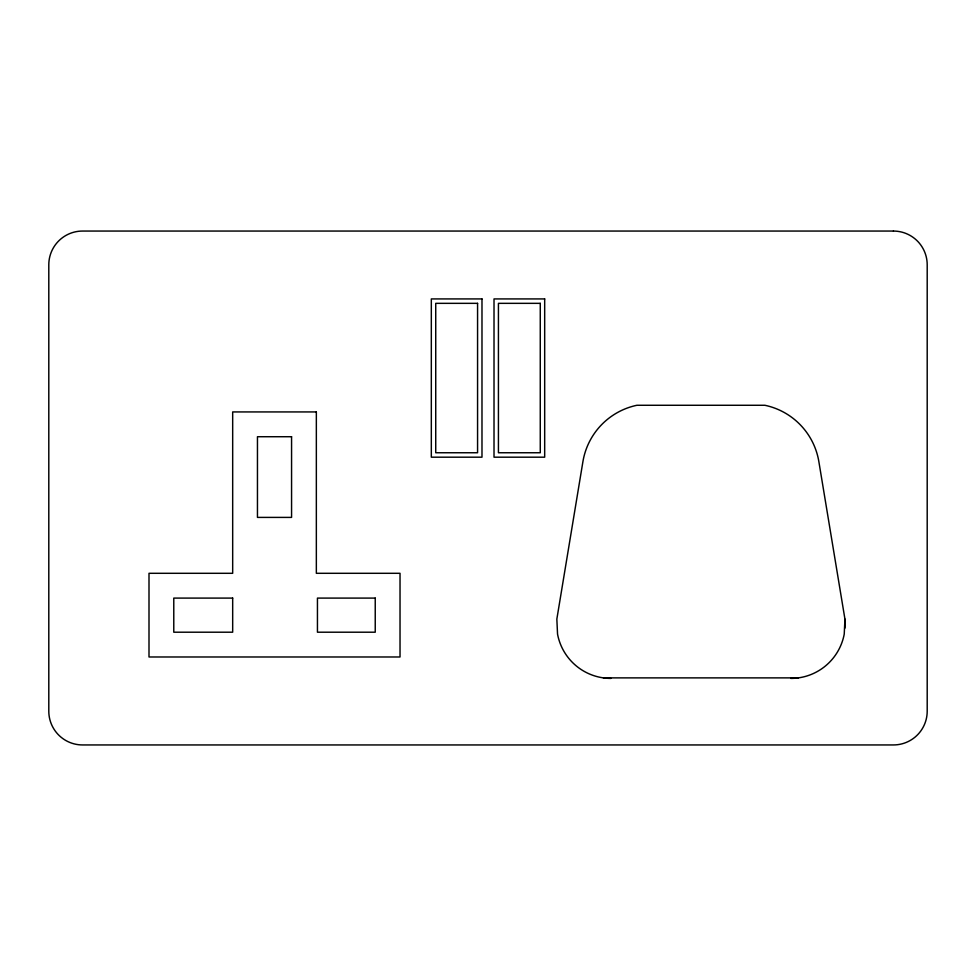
<?xml version="1.0" encoding="UTF-8"?>
<svg xmlns="http://www.w3.org/2000/svg" width="976" height="976" viewBox="0 0 976 976"><rect width="100%" height="100%" fill="white"/><g stroke="black" fill="none" stroke-linecap="round" stroke-linejoin="round"><path stroke-width="1.46" d="M603.412 677.881L798.368 677.881M790.877 678.405A54.29 54.29 0 0 0 844.24 634.083L844.935 619.089L818.864 461.648A69.174 69.174 0 0 0 764.879 405.272L636.901 405.272A69.174 69.174 0 0 0 582.916 461.648L556.845 619.089L557.54 634.083A54.29 54.29 0 0 0 610.915 678.405M844.935 619.089L844.935 628.117M893.443 231.056L82.557 231.056A33.757 33.757 0 0 0 48.8 264.813L48.8 711.187A33.757 33.757 0 0 0 82.557 744.944L893.443 744.944A33.757 33.757 0 0 0 927.2 711.187L927.2 264.813A33.757 33.757 0 0 0 893.443 231.056M481.985 298.924L431.319 298.924L431.319 457.183L481.985 457.183L481.985 298.924M544.681 298.924L494.015 298.924L494.015 457.183L544.681 457.183L544.681 298.924M477.569 303.341L435.735 303.341L435.735 452.754L477.569 452.754L477.569 303.341M540.265 303.341L498.431 303.341L498.431 452.754L540.265 452.754L540.265 303.341M316.346 411.933L232.678 411.933L232.678 573.302L148.999 573.302L148.999 656.982L400.026 656.982L400.026 573.302L316.346 573.302L316.346 411.933M291.568 436.723L257.457 436.723L257.457 517.402L291.568 517.402L291.568 436.723M232.678 598.093L173.777 598.093L173.777 632.204L232.678 632.204L232.678 598.093M375.235 598.093L317.444 598.093L317.444 632.204L375.235 632.204L375.235 598.093"/></g></svg>
